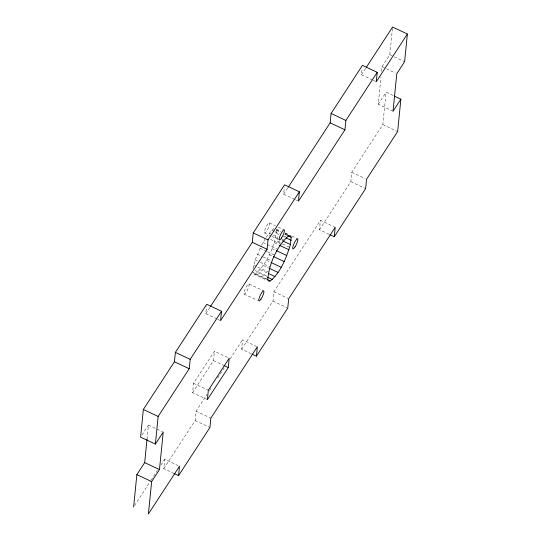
<?xml version="1.0" encoding="UTF-8"?>
<svg xmlns="http://www.w3.org/2000/svg" width="541" height="541" viewBox="0 0 541 541"><rect width="100%" height="100%" fill="white"/><g stroke="black" fill="none" stroke-linecap="round" stroke-linejoin="round"><path stroke-width="0.41" stroke-dasharray="2.71 2.03" d="M147.017 439.272L148.43 425.104L162.483 431.718M174.128 473.537L163.774 468.662L164.707 459.282L178.76 465.902M207.386 399.637L192.596 392.671L193.536 383.292L214.432 351.224L228.485 357.844M163.774 468.662L195.125 420.553L196.058 411.18L207.108 394.227M216.887 318.886L205.796 313.665L206.493 306.632M192.596 392.671L213.499 360.604L214.432 351.224M251.24 353.733L241.624 349.202L242.564 339.829L256.617 346.443M241.624 349.202L272.975 301.1L273.915 291.727L320.414 220.37L335.204 227.335M294.737 199.433L283.646 194.205L284.35 187.172M329.09 234.273L319.481 229.749L320.414 220.37M319.481 229.749L350.832 181.648L351.765 172.268L382.852 124.565L386.085 92.22L393.476 95.703M372.593 79.973L361.496 74.753L362.125 68.504M393.037 111.209L378.247 104.244L380.965 77.005M381.533 71.29L381.987 66.739L389.824 54.709L392.59 27.05M253.032 268.721L255.183 259.978L261.12 246.067M267.734 279.42L252.945 272.454L253.783 274.044L255.359 274.091C267.376 263.224 274.869 246.378 276.383 230.324L275.829 229.262M261.492 245.35L265.685 237.966M205.796 313.665L209.935 307.302M283.646 194.205L287.792 187.849M361.496 74.753L365.615 68.437M141.979 435.005L148.43 425.104M378.247 104.244L386.085 92.22M134.533 505.578L150.54 481.03M150.993 480.327L157.397 470.508M161.056 464.895L164.707 459.282M209.414 390.69L211.254 387.863M217.698 377.976L224.143 368.083M230.135 358.899L242.564 339.829M266.071 237.323L271.758 230.189L273.969 228.687M389.824 54.709L393.523 56.453M394.267 56.798L404.621 61.674M381.987 66.739L385.686 68.477M386.43 68.829L395.302 73.008M373.331 80.325L376.293 81.718M382.852 124.565L397.649 131.531M351.765 172.268L365.08 178.537M350.832 181.648L365.621 188.613M295.481 199.778L297.699 200.826M269.425 222.912A5.586 1.238 -64.8 0 1 266.693 231.075A5.586 1.238 -64.8 0 1 264.901 229.857A5.586 1.238 -64.8 0 1 269.425 222.912L275.342 225.698M278.297 227.092L284.214 229.878M285.127 232.907L288.826 234.652M291.782 236.045L297.699 238.831M276.289 229.086L280.725 231.176M285.161 233.266L289.597 235.355M276.187 229.736L280.623 231.825M285.066 233.915L288.022 235.308M276.383 230.324L280.082 232.069M284.519 234.158L286.737 235.2M271.758 230.189L273.976 231.237M274.72 231.582L279.156 233.671M284.329 236.113L285.81 236.809M276.424 233.354L279.379 234.747M283.078 236.485L284.552 237.181M269.066 233.137L272.022 234.53M272.759 234.875L277.939 237.316M281.638 239.054L283.856 240.103M275.66 237.607L277.878 238.649M264.583 232.982L271.244 236.119M271.981 236.464L279.379 239.947M278.074 241.935L281.773 243.673M282.51 244.025L289.908 247.507M270.507 239.413L280.86 244.289M274.145 242.801L278.581 244.89M262.98 242.469L277.77 249.435M271.988 248.583L275.68 250.321M260.005 248.231L266.659 251.362M267.396 251.714L274.794 255.196M269.33 254.554L273.022 256.292M257.347 254.202L262.52 256.637M263.257 256.989L272.137 261.168M266.355 260.309L270.791 262.399M255.183 259.978L257.401 261.026M260.363 262.419L269.973 266.943M263.257 265.455L268.437 267.89M253.675 265.171L268.464 272.137M260.268 269.641L266.923 272.779M255.129 270.473L267.7 276.397M257.57 272.59L266.442 276.769M255.359 274.091L266.449 279.312M253.783 274.044L266.355 279.968M273.915 291.727L287.961 298.341M248.948 283.978A5.586 1.238 -64.8 0 1 246.216 292.133A5.586 1.238 -64.8 0 1 244.424 290.916A5.586 1.238 -64.8 0 1 248.948 283.978L263.738 290.943M272.975 301.1L287.028 307.721M244.113 294.047L257.421 300.316M217.624 319.237L220.586 320.63M213.499 360.604L223.115 365.128M193.536 383.292L208.326 390.257M196.058 411.18L210.848 418.146M195.125 420.553L209.915 427.525M279.514 240.955A5.586 1.238 -64.8 0 1 277.878 240.907"/><path stroke-width="0.81" d="M133.62 506.985L136.853 474.633L144.69 462.609L147.017 439.272M210.395 306.598L252.295 242.307L253.235 232.934L284.58 184.833L299.376 191.798L268.025 239.9L267.085 249.273L220.586 320.63L221.519 311.251L206.73 304.285L175.379 352.387L174.445 361.767L143.351 409.469L140.592 437.128L155.382 444.093L163.22 432.07L159.48 469.574L151.642 481.598L148.41 513.95L179.504 466.247L178.564 475.627L174.128 473.537M155.382 444.093L158.148 416.435L189.235 368.732L190.168 359.352L221.519 311.251M228.288 367.569L229.222 358.189L208.326 390.257L207.386 399.637L228.288 367.569L223.852 365.479M251.978 354.078L256.42 356.167L257.354 346.795L210.848 418.146L209.915 427.525L178.564 475.627M299.376 191.798L298.436 201.171L344.942 129.82L345.875 120.447L377.226 72.338L362.436 65.373L331.085 113.475L330.152 122.854L288.252 187.145M329.834 234.625L334.27 236.715L335.204 227.335L288.705 298.693L287.765 308.066L256.42 356.167M377.226 72.338L376.293 81.718L407.38 34.015L392.59 27.05L366.528 67.037M394.22 96.048L400.874 99.186L397.649 131.531L366.555 179.233L365.621 188.613L334.27 236.715M407.38 34.015L404.621 61.674L396.783 73.704L393.037 111.209L400.874 99.186M290.449 244.573L291.173 237.289L290.341 235.7L288.759 235.653C276.749 246.52 269.249 263.372 267.734 279.42L268.573 281.009L270.148 281.056C281.11 272.116 286.236 257.692 290.449 244.573L282.314 240.738M331.085 113.475L345.875 120.447M330.152 122.854L344.942 129.82M287.474 235.551L291.173 237.289M286.033 237.878L291.214 240.319M253.235 232.934L268.025 239.9M279.318 245.235L288.935 249.766M276.424 250.672L286.777 255.548M252.295 242.307L267.085 249.273M273.766 256.644L284.12 261.519M271.528 262.743L281.144 267.274M269.175 268.241L278.054 272.421M268.404 273.476L275.058 276.607M267.186 277.114L272.36 279.555M267.193 279.663L270.148 281.056M175.379 352.387L190.168 359.352M174.445 361.767L189.235 368.732M143.351 409.469L158.148 416.435M144.69 462.609L159.48 469.574M136.853 474.633L151.642 481.598M281.482 238.04A5.586 1.238 -64.8 0 0 284.214 229.878A5.586 1.238 -64.8 0 0 279.69 236.823A5.586 1.238 -64.8 0 0 281.482 238.04M261.005 299.099A5.586 1.238 -64.8 0 0 263.738 290.943A5.586 1.238 -64.8 0 0 259.213 297.881A5.586 1.238 -64.8 0 0 261.005 299.099M294.973 246.987A5.586 1.238 -64.8 0 0 297.699 238.831A5.586 1.238 -64.8 0 0 293.175 245.77A5.586 1.238 -64.8 0 0 294.973 246.987"/></g></svg>
